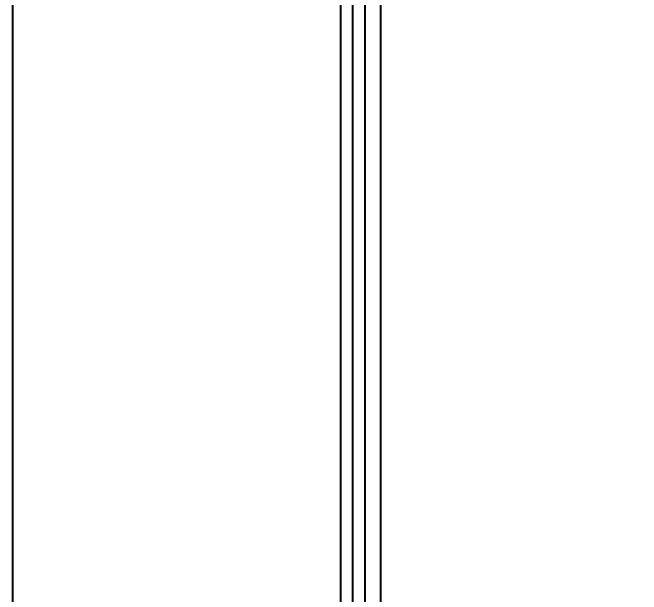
# Model space of a CAD drawing. Extents: x 612 to 6849, y -547 to 2005.
# Drawn here: x 1084 to 1150.9, y 1132.2 to 1194 of the extents above; entities that cross this region are included whole.
import ezdxf

# ---------------------------------------------------------------- set-up
doc = ezdxf.new("R2010")
doc.units = 0
doc.header["$LTSCALE"] = 20
doc.header["$MEASUREMENT"] = 0
doc.layers.get('0').update_dxf_attribs({"linetype": 'CONTINUOUS'})
doc.layers.get('DEFPOINTS').update_dxf_attribs({"linetype": 'CONTINUOUS'})
doc.layers.add('1', color=7, linetype='CONTINUOUS')
doc.styles.get("Standard").update_dxf_attribs({"font": 'NanumGothic.ttf'})
doc.dimstyles.get("Standard").update_dxf_attribs({"dimtxt": 2.7, "dimasz": 2.5, "dimexe": 1.5, "dimexo": 1.5, "dimgap": 1.5, "dimtad": 1, "dimdec": 0, "dimlfac": 10, "dimzin": 0, "dimdsep": 46, "dimtxsty": 'Standard', "dimcen": 0, "dimclrt": 2, "dimadec": 0, "dimazin": 0, "dimtfac": 1, "dimtdec": 0, "dimtmove": 0, "dimatfit": 3, "dimfxl": 0, "dimtolj": 1, "dimtzin": 0, "dimarcsym": 0})

# ---------------------------------------------------------------- blocks, each defined once
blk = doc.blocks.new('*D79')
at = {"color": 3, "lineweight": -2}
for p, q in [((1108.83, 1425.199), (1677.201, 1425.199)), ((1672.201, 1405.199), (1672.201, 1250.694)), ((1672.201, 1043.744), (1672.201, 1198.248)), ((1108.83, 1023.744), (1677.201, 1023.744))]:
    blk.add_line(p, q, dxfattribs=at)
at = {"color": 3}
for points in [[(1668.868, 1405.199), (1675.535, 1405.199), (1672.201, 1425.199)], [(1668.868, 1043.744), (1675.535, 1043.744), (1672.201, 1023.744)]]:
    blk.add_solid(points, dxfattribs=at)
at = {"layer": 'DEFPOINTS', "color": 0}
for p in [(1107.33, 1425.199), (1107.33, 1023.744), (1672.201, 1023.744)]:
    blk.add_point(p, dxfattribs=at)
at = {"color": 2, "insert": (1672.201, 1224.471), "char_height": 30, "attachment_point": 5}
blk.add_mtext('\\A1;400', dxfattribs=at)

msp = doc.modelspace()

# ---------------------------------------------------------------- linework, layer by layer
at = {"layer": '1', "color": 7, "linetype": 'Continuous'}
for p, q in [((1084.035, 1376.5), (1084.035, 1072.442)), ((1118.936, 1079.942), (1118.936, 1369)), ((1120.176, 1369), (1120.176, 1079.942)), ((1121.482, 1369), (1121.482, 1079.942)), ((1123.176, 1079.942), (1123.176, 1369))]:
    msp.add_line(p, q, dxfattribs=at)

# ---------------------------------------------------------------- dimensions: what is measured, and where the dimension line sits
dim = msp.add_linear_dim(base=(1672.201, 1023.744), p1=(1107.33, 1425.199), p2=(1107.33, 1023.744), angle=90, text='400', dimstyle='Standard', override={"dimtxt": 30, "dimasz": 20, "dimexe": 5, "dimgap": 10, "dimtih": 1, "dimtoh": 1, "dimlfac": 1, "dimzin": 12, "dimclrd": 3, "dimclre": 3, "dimazin": 2, "dimarcsym": 1})
dim.commit()
dim.dimension.update_dxf_attribs({"geometry": '*D79', "text_midpoint": (1672.201, 1224.471)})

doc.saveas('drawing.dxf')
